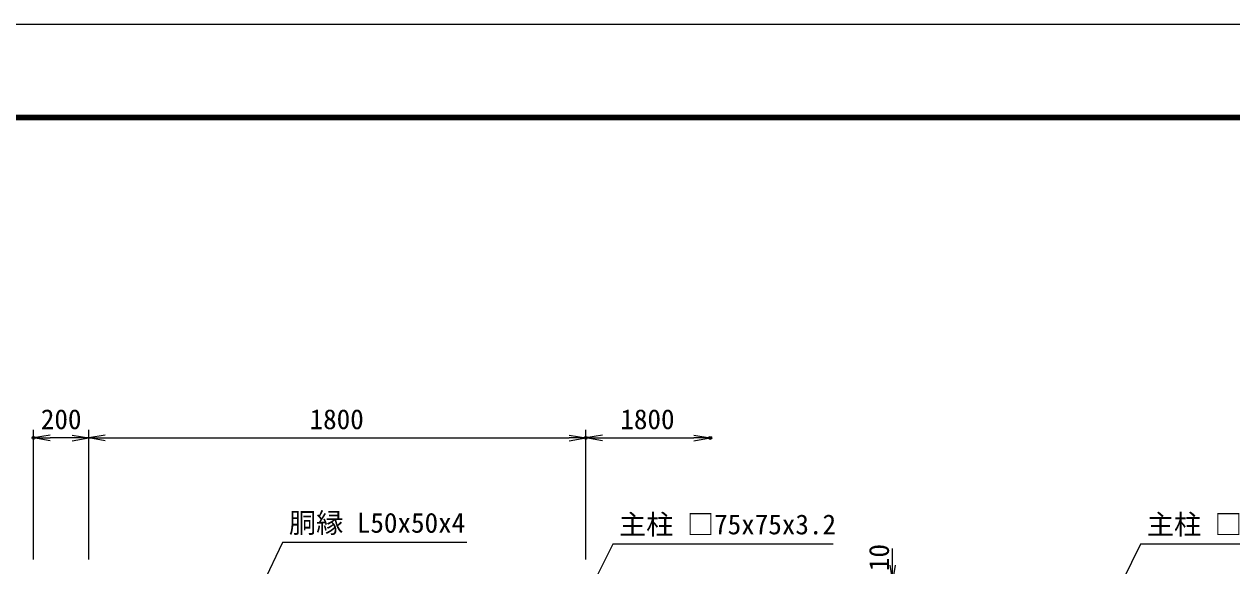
# Model space of a CAD drawing. Units: millimetres, scale not verified. Extents: x -6300 to 6300, y -4455 to 4455.
# Drawn here: x -4111 to 262, y 2494 to 4455 of the extents above; entities that cross this region are included whole.
import ezdxf
from ezdxf.enums import TextEntityAlignment as Align

# ---------------------------------------------------------------- set-up
doc = ezdxf.new("R2010")
doc.units = ezdxf.units.MM
doc.header["$LTSCALE"] = 20
doc.header["$PDMODE"] = 32
doc.header["$PDSIZE"] = 10
for name, color, linetype, lineweight in [('0-5_0', 7, 'Continuous', 25), ('0-6_D-STR-DIM', 7, 'Continuous', 13), ('0-8_D-STR-TXT', 7, 'Continuous', 13), ('0-A_D-TTL', 7, 'Continuous', 25)]:
    doc.layers.add(name, color=color, linetype=linetype, lineweight=lineweight)
doc.layers.add('0-7_Defpoints', color=8, linetype='Continuous')
doc.styles.add('ＭＳ ゴシック', font='')
doc.styles.get('ＭＳ ゴシック').set_extended_font_data('MS Gothic')

# ---------------------------------------------------------------- blocks, each defined once
blk = doc.blocks.new('_Open')
at = {"layer": '0-5_0'}
blk.add_line((-20, 3.333), (0, 0), dxfattribs=at)
blk.add_lwpolyline([(-20, -3.333), (0, 0), (-20, 0)], dxfattribs=at)

msp = doc.modelspace()

# ---------------------------------------------------------------- linework, layer by layer
at = {"layer": '0-6_D-STR-DIM'}
for p, q in [((-4077.46, 2516.36), (-4077.46, 2986.86)), ((-3877.46, 2516.36), (-3877.46, 2986.86)), ((-3877.46, 2516.36), (-3877.46, 2986.86)), ((-2077.46, 2516.36), (-2077.46, 2986.86)), ((-2077.46, 2516.36), (-2077.46, 2986.86)), ((-3937.46, 2956.86), (-4017.46, 2956.86)), ((-3817.46, 2956.86), (-2137.46, 2956.86)), ((-2017.46, 2956.86), (-1686.46, 2956.86)), ((-966.46, 2496.36), (-966.46, 2556.36))]:
    msp.add_line(p, q, dxfattribs=at)
at = {"layer": '0-7_Defpoints'}
for p in [(-4077.46, 2956.86), (-2077.46, 2956.86), (-1626.46, 2956.86)]:
    msp.add_point(p, dxfattribs=at)
at = {"layer": '0-8_D-STR-TXT'}
for points in [[(-2508.79, 2577.92), (-3175.36, 2577.92), (-3247.37, 2428.17)], [(-1182.03, 2572.06), (-1979.93, 2572.06), (-2045.57, 2439.88)], [(729.48, 2572.06), (-68.43, 2572.06), (-134.07, 2439.88)]]:
    msp.add_lwpolyline(points, dxfattribs=at)
at = {"layer": '0-A_D-TTL', "color": 2}
msp.add_lwpolyline([(-6300, 4455), (6300, 4455), (6300, -4455), (-6300, -4455)], close=True, dxfattribs=at)
at = {"layer": '0-A_D-TTL'}
for points in [[(-5895, 4125), (5895, 4125), (5895, -4125), (-5895, -4125)], [(-5891.25, 4121.25), (5891.25, 4121.25), (5891.25, -4121.25), (-5891.25, -4121.25)], [(-5887.5, 4117.5), (5887.5, 4117.5), (5887.5, -4117.5), (-5887.5, -4117.5)], [(-5883.75, 4113.75), (5883.75, 4113.75), (5883.75, -4113.75), (-5883.75, -4113.75)], [(-5880, 4110), (5880, 4110), (5880, -4110), (-5880, -4110)]]:
    msp.add_lwpolyline(points, close=True, dxfattribs=at)

# ---------------------------------------------------------------- block references
at = {"layer": '0-6_D-STR-DIM', "xscale": 3, "yscale": 3}
for p, rotation in [((-4077.46, 2956.86), 180), ((-3877.46, 2956.86), 180), ((-2077.46, 2956.86), 180), ((-966.46, 2436.36), 270)]:
    msp.add_blockref('_Open', p, dxfattribs=dict(at, rotation=rotation))
for p in [(-3877.46, 2956.86), (-2077.46, 2956.86), (-1626.46, 2956.86)]:
    msp.add_blockref('_Open', p, dxfattribs=at)

# ---------------------------------------------------------------- texts
at = {"layer": '0-6_D-STR-DIM', "style": 'ＭＳ ゴシック'}
for s, p in [('200', (-4050.96, 2966.99)), ('1800', (-3077.81, 2966.99)), ('1800', (-1952.31, 2966.99))]:
    msp.add_text(s, height=72.14, dxfattribs=at).set_placement(p, align=Align.BOTTOM_LEFT)
msp.add_text('10', height=72.14, rotation=90, dxfattribs=at).set_placement((-958, 2474.76), align=Align.BOTTOM_LEFT)
at = {"layer": '0-8_D-STR-TXT', "style": 'ＭＳ ゴシック'}
for s, p in [('胴縁 L50x50x4', (-3152.57, 2592.04)), ('主柱 □75x75x3.2', (-1957.14, 2586.18)), ('主柱 □75x75x3.2', (-45.64, 2586.18))]:
    msp.add_text(s, height=72.14, dxfattribs=at).set_placement(p, align=Align.BOTTOM_LEFT)

doc.saveas('drawing.dxf')
